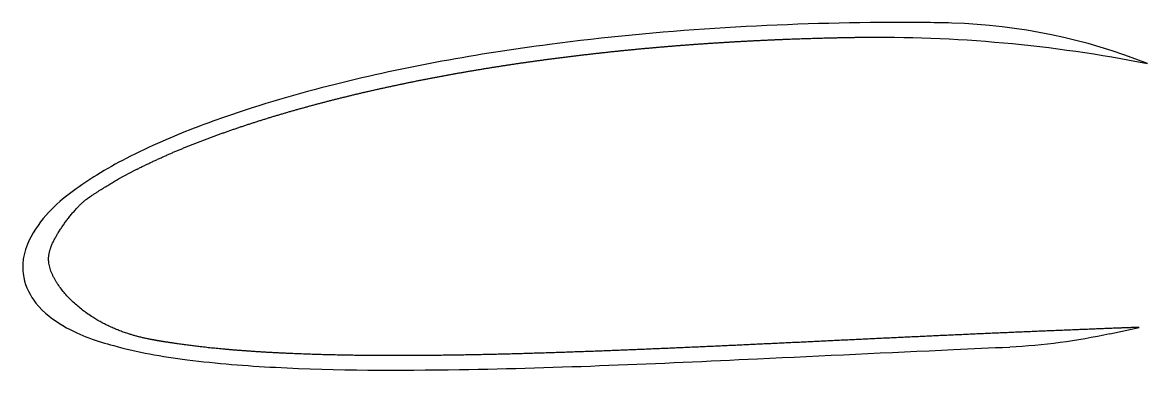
# Model space of a CAD drawing. Header units: millimetres. Extents: x -76 to 118, y -46 to 14.
import ezdxf

# ---------------------------------------------------------------- set-up
doc = ezdxf.new("R2010")
doc.units = ezdxf.units.MM

msp = doc.modelspace()

# ---------------------------------------------------------------- linework, layer by layer
msp.add_line((111.26, -39.72), (116.3, -38.6))
msp.add_lwpolyline([(67.83, 11.52, -0.052708), (117.74, 6.98, 0.08677), (84, 13.97, 0.006191), (79.05, 14.06)], format="xyb")
for points, degree, knots in [([(79.05, 14.06), (76.61, 14.08), (74.16, 14.08), (71.71, 14.06), (52.65, 13.92), (33.56, 12.78), (14.58, 10.28), (2.18, 8.65), (-10.18, 6.44), (-22.41, 3.38), (-28.81, 1.77), (-35.18, -0.07), (-41.48, -2.27), (-45.1, -3.53), (-48.69, -4.9), (-52.27, -6.48), (-54.36, -7.4), (-56.43, -8.38), (-58.48, -9.43), (-60.14, -10.28), (-61.85, -11.23), (-63.53, -12.29), (-64.93, -13.17), (-66.27, -14.06), (-67.55, -14.99), (-68.79, -15.9), (-70.03, -16.87), (-71.42, -18.31), (-72.59, -19.52), (-73.89, -21.07), (-74.9, -22.99), (-75.47, -24.07), (-75.94, -25.27), (-76.18, -26.55)], 3, [0.835607, 0.835607, 0.835607, 0.835607, 0.8430918, 0.8430918, 0.8430918, 0.9014198, 0.9014198, 0.9014198, 0.9395476, 0.9395476, 0.9395476, 0.9595195, 0.9595195, 0.9595195, 0.9709974, 0.9709974, 0.9709974, 0.9777294, 0.9777294, 0.9777294, 0.9832231, 0.9832231, 0.9832231, 0.9878221, 0.9878221, 0.9878221, 0.9923023, 0.9923023, 0.9923023, 0.9960844, 0.9960844, 0.9960844, 0.9982161, 0.9982161, 0.9982161, 0.9982161]), ([(-65.27, -16.44), (-64.53, -15.92), (-62.86, -14.8), (-60.08, -13.02), (-56.63, -11.25), (-51.95, -8.99), (-47.22, -7.03), (-42.42, -5.21), (-37.61, -3.56), (-32.79, -2.04), (-27.94, -0.64), (-23.08, 0.65), (-18.21, 1.85), (-13.33, 2.95), (-8.43, 3.98), (-3.53, 4.92), (1.39, 5.79), (6.31, 6.59), (11.23, 7.32), (16.16, 7.98), (21.1, 8.58), (26.04, 9.13), (30.98, 9.61), (35.93, 10.04), (40.88, 10.41), (45.83, 10.73), (50.78, 10.99), (55.74, 11.21), (60.14, 11.36), (63.54, 11.44), (65.96, 11.49), (67.39, 11.51), (67.83, 11.52)], 5, [-0.98682, -0.98682, -0.98682, -0.98682, -0.98682, -0.98682, -0.9822258, -0.9769359, -0.9717188, -0.9665393, -0.9613832, -0.956243, -0.9511146, -0.945995, -0.9408823, -0.9357752, -0.9306728, -0.9255742, -0.9204788, -0.9153863, -0.9102961, -0.9052081, -0.9001219, -0.8950374, -0.8899544, -0.8848727, -0.8797922, -0.8747128, -0.8696344, -0.8645568, -0.8594801, -0.8544041, -0.8493289, -0.8470928, -0.8470928, -0.8470928, -0.8470928, -0.8470928, -0.8470928]), ([(-71.84, -26.54), (-71.83, -26.4), (-71.6, -24.25), (-70.2, -21.78), (-67.11, -17.73), (-65.27, -16.44)], 4, [1.7005361, 1.7005361, 1.7005361, 1.7005361, 1.7005361, 1.7201419, 2, 2, 2, 2, 2]), ([(-53.7, -40.78), (-58.44, -39.92), (-64.7, -38), (-70.69, -32.4), (-71.82, -27.72), (-71.84, -26.89)], 4, [1.0000091, 1.0000091, 1.0000091, 1.0000091, 1.0000091, 1.5707344, 1.6882541, 1.6882541, 1.6882541, 1.6882541, 1.6882541]), ([(-76.13, -30.01), (-75.81, -31.64), (-75.02, -33.15), (-74.03, -34.4), (-72.65, -36.11), (-70.93, -37.37), (-69.36, -38.3), (-67.69, -39.3), (-66.21, -39.93), (-64.89, -40.42), (-63.42, -40.97), (-62.06, -41.36), (-60.6, -41.76), (-58.57, -42.32), (-56.44, -42.82), (-54.42, -43.19), (-52.23, -43.59), (-50.09, -43.91), (-47.92, -44.19), (-42.78, -44.86), (-37.74, -45.24), (-32.71, -45.5), (-22.02, -46.06), (-11.45, -46.06), (-0.94, -45.89), (16.31, -45.61), (33.4, -44.83), (50.46, -44.03), (61.75, -43.5), (73.02, -42.95), (84.29, -42.43), (87.51, -42.28), (90.73, -42.14), (93.96, -42)], 3, [0, 0, 0, 0, 0.0026667, 0.0026667, 0.0026667, 0.0063556, 0.0063556, 0.0063556, 0.0102891, 0.0102891, 0.0102891, 0.0146458, 0.0146458, 0.0146458, 0.0206724, 0.0206724, 0.0206724, 0.0272227, 0.0272227, 0.0272227, 0.0426879, 0.0426879, 0.0426879, 0.0755999, 0.0755999, 0.0755999, 0.1296043, 0.1296043, 0.1296043, 0.1653474, 0.1653474, 0.1653474, 0.1755707, 0.1755707, 0.1755707, 0.1755707]), ([(116.3, -38.6), (115.79, -38.62), (114.34, -38.67), (111.97, -38.76), (108.64, -38.89), (104.41, -39.06), (99.74, -39.25), (95.08, -39.45), (90.42, -39.65), (85.76, -39.86), (81.1, -40.07), (76.45, -40.29), (71.79, -40.51), (67.12, -40.73), (62.46, -40.96), (57.8, -41.18), (53.13, -41.4), (48.46, -41.62), (43.79, -41.84), (39.11, -42.05), (34.43, -42.25), (29.74, -42.45), (25.05, -42.64), (20.35, -42.81), (15.65, -42.97), (10.93, -43.12), (6.21, -43.25), (1.48, -43.35), (-3.27, -43.43), (-8.02, -43.48), (-12.8, -43.49), (-17.58, -43.46), (-22.39, -43.39), (-27.22, -43.25), (-32.07, -43.05), (-36.95, -42.77), (-41.89, -42.37), (-46.18, -41.94), (-49.6, -41.45), (-51.95, -41.09), (-53.32, -40.85), (-53.7, -40.78)], 5, [-0.1993042, -0.1993042, -0.1993042, -0.1993042, -0.1993042, -0.1993042, -0.1965855, -0.1916488, -0.186724, -0.1817996, -0.1768756, -0.1719517, -0.1670279, -0.1621039, -0.1571796, -0.1522549, -0.1473296, -0.1424034, -0.1374763, -0.1325479, -0.1276181, -0.1226866, -0.1177532, -0.1128177, -0.1078796, -0.1029387, -0.0979947, -0.0930472, -0.0880956, -0.0831396, -0.0781786, -0.0732119, -0.0682387, -0.0632582, -0.0582691, -0.0532702, -0.0482596, -0.0432348, -0.0381924, -0.0331274, -0.0280313, -0.0228888, -0.0209431, -0.0209431, -0.0209431, -0.0209431, -0.0209431, -0.0209431]), ([(111.26, -39.72), (108.41, -40.35), (105.54, -40.86), (99.77, -41.62), (96.87, -41.87), (93.96, -42)], 3, [0, 0, 0, 0, 0.873899, 0.873899, 1.747798, 1.747798, 1.747798, 1.747798])]:
    msp.add_open_spline(points, degree=degree, knots=knots)
for points in [[(-76.22, -27.02), (-76.34, -28), (-76.32, -29.02), (-76.13, -30.01)], [(-76.2, -26.75), (-76.21, -26.84), (-76.22, -26.93), (-76.22, -27.02)], [(-76.18, -26.55), (-76.19, -26.62), (-76.19, -26.68), (-76.2, -26.75)], [(-71.85, -26.71), (-71.84, -26.66), (-71.84, -26.6), (-71.84, -26.54)], [(-71.84, -26.89), (-71.85, -26.83), (-71.85, -26.77), (-71.85, -26.71)]]:
    msp.add_open_spline(points, degree=3)

doc.saveas('drawing.dxf')
